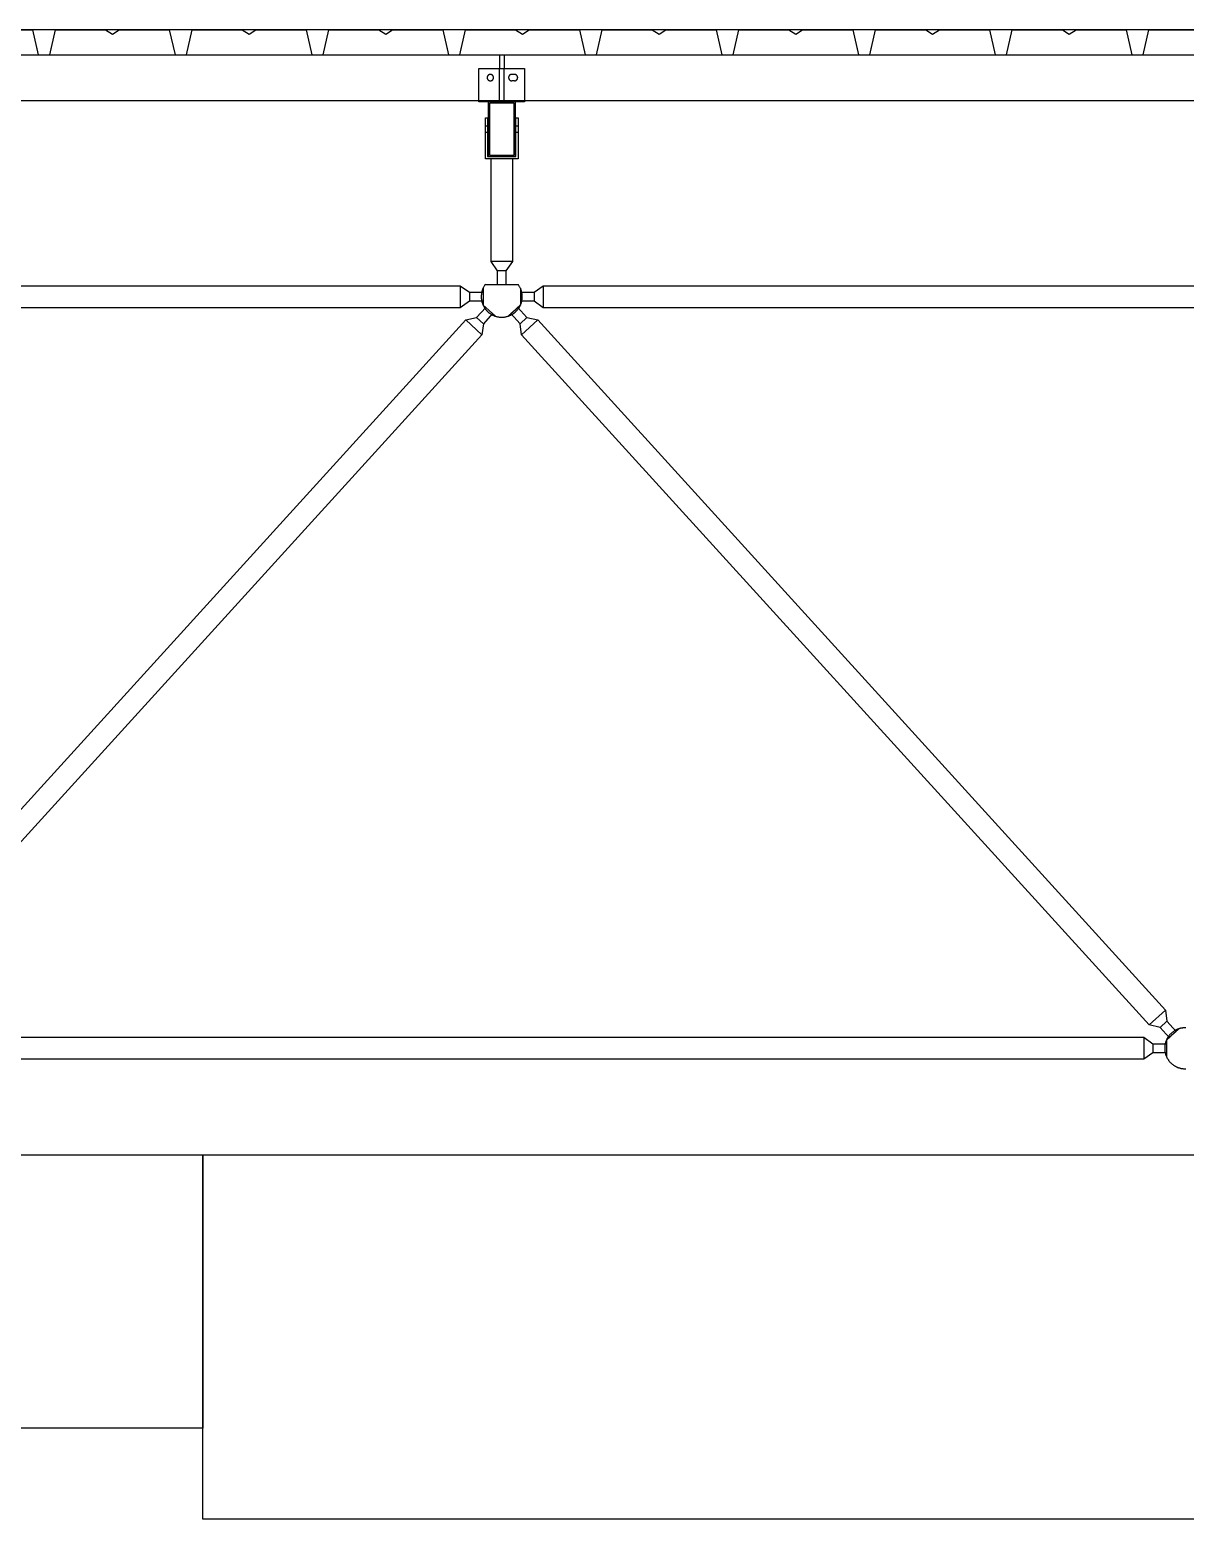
# Model space of a CAD drawing. Header units: centimetres. Extents: x 26200 to 152500, y -600 to 9300.
# Drawn here: x 143611.1 to 143864.7, y 1720 to 2047 of the extents above; entities that cross this region are included whole.
import ezdxf

# ---------------------------------------------------------------- set-up
doc = ezdxf.new("R2010")
doc.units = ezdxf.units.CM
doc.layers.add('ROTAS-KESIT-KANAL-UFLEME', color=20, linetype='Continuous')
doc.layers.add('ROTAS-MIMARI-KESIT', color=8, linetype='Continuous')

msp = doc.modelspace()

# ---------------------------------------------------------------- linework, layer by layer
at = {"layer": 'ROTAS-KESIT-KANAL-UFLEME'}
for points in [[(143059.86, 1800), (143649.1, 1800), (143649.1, 1740), (143059.86, 1740)], [(143649.1, 1800), (144271.07, 1800), (144271.07, 1720), (143649.1, 1720)]]:
    msp.add_lwpolyline(points, close=True, dxfattribs=at)
at = {"layer": 'ROTAS-MIMARI-KESIT'}
for points in [[(147194.7, 2046.99), (129122.2, 2046.99)], [(143600.74, 2046.99), (143611.74, 2046.99), (143612.99, 2041.49), (143615.49, 2041.49), (143615.93, 2043.44)], [(143612.54, 2043.44), (143612.99, 2041.49), (143615.49, 2041.49), (143616.74, 2046.99), (143627.74, 2046.99), (143629.24, 2045.99), (143630.74, 2046.99), (143641.74, 2046.99), (143642.99, 2041.49), (143645.49, 2041.49), (143646.74, 2046.99), (143657.74, 2046.99), (143659.24, 2045.99), (143660.74, 2046.99), (143671.74, 2046.99), (143672.99, 2041.49), (143675.49, 2041.49), (143676.74, 2046.99), (143687.74, 2046.99), (143689.24, 2045.99), (143690.74, 2046.99), (143701.74, 2046.99), (143702.99, 2041.49), (143705.49, 2041.49), (143705.93, 2043.44)], [(143702.54, 2043.44), (143702.99, 2041.49), (143705.49, 2041.49), (143706.74, 2046.99), (143717.74, 2046.99), (143719.24, 2045.99), (143720.74, 2046.99), (143731.74, 2046.99), (143732.99, 2041.49), (143735.49, 2041.49), (143736.74, 2046.99), (143747.74, 2046.99), (143749.24, 2045.99), (143750.74, 2046.99), (143761.74, 2046.99), (143762.99, 2041.49), (143765.49, 2041.49), (143766.74, 2046.99), (143777.74, 2046.99), (143779.24, 2045.99), (143780.74, 2046.99), (143791.74, 2046.99), (143792.99, 2041.49), (143795.49, 2041.49), (143795.93, 2043.44)], [(143792.54, 2043.44), (143792.99, 2041.49), (143795.49, 2041.49), (143796.74, 2046.99), (143807.74, 2046.99), (143809.24, 2045.99), (143810.74, 2046.99), (143821.74, 2046.99), (143822.99, 2041.49), (143825.49, 2041.49), (143826.74, 2046.99), (143837.74, 2046.99), (143839.24, 2045.99), (143840.74, 2046.99), (143851.74, 2046.99), (143852.99, 2041.49), (143855.49, 2041.49), (143856.74, 2046.99), (143867.74, 2046.99)], [(138119.7, 2041.49), (147187.2, 2041.49)], [(143714.2, 2041.49), (143714.2, 2038.49)], [(143715.2, 2041.49), (143715.2, 2038.49)], [(143714.2, 2031.49), (143714.2, 2038.49)], [(143715.2, 2031.49), (143715.2, 2038.49)], [(143716.9, 2037.19), (143716.88, 2037.19), (143716.87, 2037.19), (143716.85, 2037.18), (143716.83, 2037.18), (143716.82, 2037.18), (143716.8, 2037.18), (143716.79, 2037.18), (143716.77, 2037.17), (143716.75, 2037.17), (143716.74, 2037.17), (143716.72, 2037.16), (143716.7, 2037.16), (143716.69, 2037.15), (143716.67, 2037.15), (143716.66, 2037.14), (143716.64, 2037.14), (143716.62, 2037.13), (143716.61, 2037.12), (143716.59, 2037.12), (143716.58, 2037.11), (143716.56, 2037.1), (143716.54, 2037.09), (143716.53, 2037.08), (143716.51, 2037.07), (143716.5, 2037.06), (143716.48, 2037.05), (143716.47, 2037.04), (143716.46, 2037.03), (143716.44, 2037.02), (143716.43, 2037.01), (143716.42, 2036.99), (143716.4, 2036.98), (143716.39, 2036.97), (143716.38, 2036.96), (143716.37, 2036.94), (143716.35, 2036.93), (143716.34, 2036.91), (143716.33, 2036.9), (143716.32, 2036.88), (143716.31, 2036.87), (143716.3, 2036.85), (143716.29, 2036.84), (143716.28, 2036.82), (143716.28, 2036.81), (143716.27, 2036.79), (143716.26, 2036.78), (143716.25, 2036.76), (143716.25, 2036.74), (143716.24, 2036.73), (143716.23, 2036.71), (143716.23, 2036.7), (143716.22, 2036.68), (143716.22, 2036.66), (143716.22, 2036.65), (143716.21, 2036.63), (143716.21, 2036.61), (143716.21, 2036.6), (143716.2, 2036.58), (143716.2, 2036.57), (143716.2, 2036.55), (143716.2, 2036.53), (143716.2, 2036.52), (143716.2, 2036.5), (143716.2, 2036.49), (143716.2, 2036.47), (143716.2, 2036.46), (143716.2, 2036.44), (143716.2, 2036.42), (143716.2, 2036.41), (143716.2, 2036.39), (143716.21, 2036.38), (143716.21, 2036.36), (143716.21, 2036.34), (143716.22, 2036.33), (143716.22, 2036.31), (143716.22, 2036.29), (143716.23, 2036.28), (143716.23, 2036.26), (143716.24, 2036.25), (143716.25, 2036.23), (143716.25, 2036.21), (143716.26, 2036.2), (143716.27, 2036.18), (143716.28, 2036.16), (143716.28, 2036.15), (143716.29, 2036.13), (143716.3, 2036.12), (143716.31, 2036.1), (143716.32, 2036.09), (143716.33, 2036.07), (143716.34, 2036.06), (143716.35, 2036.05), (143716.37, 2036.03), (143716.38, 2036.02), (143716.39, 2036), (143716.4, 2035.99), (143716.42, 2035.98), (143716.43, 2035.97), (143716.44, 2035.95), (143716.46, 2035.94), (143716.47, 2035.93), (143716.48, 2035.92), (143716.5, 2035.91), (143716.51, 2035.9), (143716.53, 2035.89), (143716.54, 2035.88), (143716.56, 2035.87), (143716.58, 2035.86), (143716.59, 2035.86), (143716.61, 2035.85), (143716.62, 2035.84), (143716.64, 2035.84), (143716.66, 2035.83), (143716.67, 2035.82), (143716.69, 2035.82), (143716.7, 2035.81), (143716.72, 2035.81), (143716.74, 2035.81), (143716.75, 2035.8), (143716.77, 2035.8), (143716.79, 2035.8), (143716.8, 2035.79), (143716.82, 2035.79), (143716.83, 2035.79), (143716.85, 2035.79), (143716.87, 2035.79), (143716.88, 2035.79), (143716.9, 2035.79)], [(143717.5, 2037.19), (143716.9, 2037.19)], [(143717.5, 2035.79), (143717.51, 2035.79), (143717.53, 2035.79), (143717.54, 2035.79), (143717.56, 2035.79), (143717.58, 2035.79), (143717.59, 2035.79), (143717.61, 2035.8), (143717.62, 2035.8), (143717.64, 2035.8), (143717.66, 2035.81), (143717.67, 2035.81), (143717.69, 2035.81), (143717.71, 2035.82), (143717.72, 2035.82), (143717.74, 2035.83), (143717.76, 2035.84), (143717.77, 2035.84), (143717.79, 2035.85), (143717.8, 2035.86), (143717.82, 2035.86), (143717.83, 2035.87), (143717.85, 2035.88), (143717.87, 2035.89), (143717.88, 2035.9), (143717.9, 2035.91), (143717.91, 2035.92), (143717.92, 2035.93), (143717.94, 2035.94), (143717.95, 2035.95), (143717.97, 2035.97), (143717.98, 2035.98), (143717.99, 2035.99), (143718.01, 2036), (143718.02, 2036.02), (143718.03, 2036.03), (143718.04, 2036.05), (143718.05, 2036.06), (143718.06, 2036.07), (143718.07, 2036.09), (143718.08, 2036.1), (143718.09, 2036.12), (143718.1, 2036.13), (143718.11, 2036.15), (143718.12, 2036.16), (143718.13, 2036.18), (143718.13, 2036.2), (143718.14, 2036.21), (143718.15, 2036.23), (143718.15, 2036.25), (143718.16, 2036.26), (143718.17, 2036.28), (143718.17, 2036.29), (143718.17, 2036.31), (143718.18, 2036.33), (143718.18, 2036.34), (143718.19, 2036.36), (143718.19, 2036.38), (143718.19, 2036.39), (143718.19, 2036.41), (143718.19, 2036.42), (143718.2, 2036.44), (143718.2, 2036.46), (143718.2, 2036.47), (143718.2, 2036.49), (143718.2, 2036.5), (143718.2, 2036.52), (143718.2, 2036.53), (143718.19, 2036.55), (143718.19, 2036.57), (143718.19, 2036.58), (143718.19, 2036.6), (143718.19, 2036.61), (143718.18, 2036.63), (143718.18, 2036.65), (143718.17, 2036.66), (143718.17, 2036.68), (143718.17, 2036.7), (143718.16, 2036.71), (143718.15, 2036.73), (143718.15, 2036.74), (143718.14, 2036.76), (143718.13, 2036.78), (143718.13, 2036.79), (143718.12, 2036.81), (143718.11, 2036.82), (143718.1, 2036.84), (143718.09, 2036.85), (143718.08, 2036.87), (143718.07, 2036.88), (143718.06, 2036.9), (143718.05, 2036.91), (143718.04, 2036.93), (143718.03, 2036.94), (143718.02, 2036.96), (143718.01, 2036.97), (143717.99, 2036.98), (143717.98, 2036.99), (143717.97, 2037.01), (143717.95, 2037.02), (143717.94, 2037.03), (143717.92, 2037.04), (143717.91, 2037.05), (143717.9, 2037.06), (143717.88, 2037.07), (143717.87, 2037.08), (143717.85, 2037.09), (143717.83, 2037.1), (143717.82, 2037.11), (143717.8, 2037.12), (143717.79, 2037.12), (143717.77, 2037.13), (143717.76, 2037.14), (143717.74, 2037.14), (143717.72, 2037.15), (143717.71, 2037.15), (143717.69, 2037.16), (143717.67, 2037.16), (143717.66, 2037.17), (143717.64, 2037.17), (143717.62, 2037.17), (143717.61, 2037.18), (143717.59, 2037.18), (143717.58, 2037.18), (143717.56, 2037.18), (143717.54, 2037.18), (143717.53, 2037.19), (143717.51, 2037.19), (143717.5, 2037.19)], [(143717.5, 2035.79), (143716.9, 2035.79)], [(138119.7, 2031.49), (147187.2, 2031.49)], [(143709.7, 2031.49), (143719.7, 2031.49)], [(143717.7, 2019.19), (143717.7, 2031.19), (143711.7, 2031.19), (143711.7, 2019.19)], [(143711.1, 2025.89), (143711.6, 2025.89)], [(143711.1, 2024.49), (143711.6, 2024.49)], [(143717.8, 2025.89), (143718.3, 2025.89)], [(143717.8, 2024.49), (143718.3, 2024.49)], [(143712.28, 2018.69), (143712.28, 1996.09), (143713.7, 1994.09), (143713.7, 1991.09)], [(143715.7, 1991.09), (143715.7, 1994.09), (143717.11, 1996.09), (143717.11, 2018.69)], [(143717.11, 1996.09), (143712.28, 1996.09)], [(143715.7, 1994.09), (143713.7, 1994.09)], [(143418.8, 1989.39), (143421.8, 1989.39), (143423.8, 1990.8), (143705.6, 1990.8), (143707.6, 1989.39), (143710.6, 1989.39)], [(143705.6, 1990.8), (143705.6, 1985.97)], [(143707.6, 1989.39), (143707.6, 1987.39)], [(143711.1, 1991.09), (143711.01, 1990.97), (143710.93, 1990.84), (143710.85, 1990.71), (143710.77, 1990.58), (143710.7, 1990.45), (143710.63, 1990.31), (143710.56, 1990.17), (143710.51, 1990.02), (143710.45, 1989.88), (143710.43, 1989.8), (143710.4, 1989.73), (143710.38, 1989.65), (143710.36, 1989.57), (143710.34, 1989.5), (143710.32, 1989.42), (143710.3, 1989.34), (143710.28, 1989.26), (143710.27, 1989.19), (143710.26, 1989.11), (143710.24, 1989.03), (143710.23, 1988.95), (143710.22, 1988.87), (143710.22, 1988.79), (143710.21, 1988.71), (143710.2, 1988.63), (143710.2, 1988.55), (143710.2, 1988.47), (143710.2, 1988.39), (143710.2, 1988.31), (143710.2, 1988.23), (143710.2, 1988.15), (143710.21, 1988.07), (143710.21, 1987.99), (143710.22, 1987.92), (143710.23, 1987.84), (143710.24, 1987.76), (143710.25, 1987.68), (143710.28, 1987.53), (143710.31, 1987.37), (143710.35, 1987.22), (143710.39, 1987.07), (143710.44, 1986.93), (143710.49, 1986.79), (143710.55, 1986.65), (143710.61, 1986.51), (143710.67, 1986.37), (143710.74, 1986.24), (143710.81, 1986.11), (143710.89, 1985.98), (143710.98, 1985.86), (143711.07, 1985.73), (143711.16, 1985.61), (143711.26, 1985.49), (143711.36, 1985.37), (143711.47, 1985.25), (143711.52, 1985.2), (143711.58, 1985.14), (143711.64, 1985.09), (143711.69, 1985.04), (143711.75, 1984.98), (143711.81, 1984.93), (143711.88, 1984.88), (143711.94, 1984.83), (143712, 1984.78), (143712.07, 1984.74), (143712.13, 1984.69), (143712.2, 1984.65), (143712.26, 1984.6), (143712.33, 1984.56), (143712.4, 1984.52), (143712.47, 1984.48), (143712.54, 1984.44), (143712.61, 1984.4), (143712.68, 1984.36), (143712.75, 1984.33), (143712.82, 1984.3), (143712.9, 1984.26), (143712.97, 1984.23), (143713.04, 1984.2), (143713.12, 1984.17), (143713.19, 1984.15), (143713.27, 1984.12), (143713.34, 1984.1), (143713.49, 1984.05), (143713.64, 1984.01), (143713.79, 1983.98), (143713.95, 1983.95), (143714.1, 1983.93), (143714.25, 1983.91), (143714.4, 1983.9), (143714.55, 1983.89), (143714.7, 1983.89), (143714.85, 1983.89), (143715, 1983.9), (143715.15, 1983.91), (143715.3, 1983.93), (143715.45, 1983.95), (143715.6, 1983.98), (143715.75, 1984.01), (143715.9, 1984.05), (143716.05, 1984.1), (143716.13, 1984.12), (143716.2, 1984.15), (143716.28, 1984.17), (143716.35, 1984.2), (143716.43, 1984.23), (143716.5, 1984.26), (143716.57, 1984.3), (143716.64, 1984.33), (143716.71, 1984.36), (143716.79, 1984.4), (143716.86, 1984.44), (143716.93, 1984.48), (143716.99, 1984.52), (143717.06, 1984.56), (143717.13, 1984.6), (143717.2, 1984.65), (143717.26, 1984.69), (143717.33, 1984.74), (143717.39, 1984.78), (143717.46, 1984.83), (143717.52, 1984.88), (143717.58, 1984.93), (143717.64, 1984.98), (143717.7, 1985.04), (143717.76, 1985.09), (143717.82, 1985.14), (143717.87, 1985.2), (143717.93, 1985.25), (143718.04, 1985.37), (143718.14, 1985.49), (143718.24, 1985.61), (143718.33, 1985.73), (143718.42, 1985.86), (143718.5, 1985.98), (143718.58, 1986.11), (143718.65, 1986.24), (143718.72, 1986.37), (143718.79, 1986.51), (143718.85, 1986.65), (143718.9, 1986.79), (143718.95, 1986.93), (143719, 1987.07), (143719.04, 1987.22), (143719.08, 1987.37), (143719.11, 1987.53), (143719.14, 1987.68), (143719.15, 1987.76), (143719.16, 1987.84), (143719.17, 1987.92), (143719.18, 1987.99), (143719.19, 1988.07), (143719.19, 1988.15), (143719.19, 1988.23), (143719.2, 1988.31), (143719.2, 1988.39), (143719.2, 1988.47), (143719.19, 1988.55), (143719.19, 1988.63), (143719.19, 1988.71), (143719.18, 1988.79), (143719.17, 1988.87), (143719.16, 1988.95), (143719.15, 1989.03), (143719.14, 1989.11), (143719.13, 1989.19), (143719.11, 1989.26), (143719.09, 1989.34), (143719.08, 1989.42), (143719.06, 1989.5), (143719.04, 1989.57), (143719.02, 1989.65), (143718.99, 1989.73), (143718.97, 1989.8), (143718.94, 1989.88), (143718.89, 1990.02), (143718.83, 1990.17), (143718.77, 1990.31), (143718.7, 1990.45), (143718.63, 1990.58), (143718.55, 1990.71), (143718.47, 1990.84), (143718.38, 1990.97), (143718.3, 1991.09)], [(143710.6, 1990.24), (143710.6, 1986.53)], [(143711.1, 1991.09), (143718.3, 1991.09)], [(143718.8, 1989.39), (143721.8, 1989.39), (143723.8, 1990.8), (144005.6, 1990.8), (144007.6, 1989.39), (144010.6, 1989.39)], [(143718.8, 1990.24), (143718.8, 1986.53)], [(143721.8, 1989.39), (143721.8, 1987.39)], [(143723.8, 1990.8), (143723.8, 1985.97)], [(143710.6, 1987.39), (143707.6, 1987.39), (143705.6, 1985.97), (143423.8, 1985.97), (143421.8, 1987.39), (143418.8, 1987.39)], [(143710.57, 1986.6), (143713.31, 1984.11)], [(143716.08, 1984.11), (143718.83, 1986.6)], [(144010.6, 1987.39), (144007.6, 1987.39), (144005.6, 1985.97), (143723.8, 1985.97), (143721.8, 1987.39), (143718.8, 1987.39)], [(143706.79, 1983.28), (143710.36, 1980.03)], [(143709.18, 1983.81), (143710.66, 1982.46)], [(143718.73, 1982.46), (143720.21, 1983.81)], [(143719.03, 1980.03), (143722.61, 1983.28)], [(143856.79, 1828.5), (143860.36, 1831.74)], [(143859.18, 1827.97), (143860.66, 1829.31)], [(143864.8, 1827.89), (143864.7, 1827.89), (143864.6, 1827.89), (143864.5, 1827.88), (143864.4, 1827.88), (143864.29, 1827.87), (143864.19, 1827.86), (143864.09, 1827.84), (143863.98, 1827.83), (143863.88, 1827.81), (143863.77, 1827.79), (143863.67, 1827.77), (143863.56, 1827.74), (143863.46, 1827.71), (143863.35, 1827.68), (143863.25, 1827.65), (143863.15, 1827.61), (143863.04, 1827.57), (143862.94, 1827.53), (143862.83, 1827.48), (143862.73, 1827.43), (143862.63, 1827.38), (143862.53, 1827.33), (143862.43, 1827.27), (143862.33, 1827.21), (143862.24, 1827.15), (143862.14, 1827.09), (143862.04, 1827.02), (143861.95, 1826.95), (143861.86, 1826.88), (143861.77, 1826.81), (143861.68, 1826.73), (143861.6, 1826.65), (143861.52, 1826.57), (143861.43, 1826.49), (143861.36, 1826.4), (143861.28, 1826.31), (143861.2, 1826.22), (143861.13, 1826.13), (143861.06, 1826.04), (143861, 1825.94), (143860.93, 1825.85), (143860.87, 1825.75), (143860.81, 1825.65), (143860.75, 1825.55), (143860.7, 1825.45), (143860.65, 1825.35), (143860.6, 1825.25), (143860.56, 1825.15), (143860.51, 1825.04), (143860.47, 1824.94), (143860.44, 1824.83), (143860.4, 1824.73), (143860.37, 1824.62), (143860.34, 1824.52), (143860.32, 1824.41), (143860.29, 1824.31), (143860.27, 1824.21), (143860.25, 1824.1), (143860.24, 1824), (143860.23, 1823.89), (143860.22, 1823.79), (143860.21, 1823.69), (143860.2, 1823.59), (143860.2, 1823.49), (143860.2, 1823.39), (143860.2, 1823.29), (143860.2, 1823.19), (143860.21, 1823.08), (143860.22, 1822.98), (143860.23, 1822.88), (143860.24, 1822.78), (143860.25, 1822.67), (143860.27, 1822.57), (143860.29, 1822.46), (143860.32, 1822.36), (143860.34, 1822.25), (143860.37, 1822.15), (143860.4, 1822.04), (143860.44, 1821.94), (143860.47, 1821.83), (143860.51, 1821.73), (143860.56, 1821.63), (143860.6, 1821.52), (143860.65, 1821.42), (143860.7, 1821.32), (143860.75, 1821.22), (143860.81, 1821.12), (143860.87, 1821.02), (143860.93, 1820.92), (143861, 1820.83), (143861.06, 1820.73), (143861.13, 1820.64), (143861.2, 1820.55), (143861.28, 1820.46), (143861.36, 1820.37), (143861.43, 1820.29), (143861.52, 1820.2), (143861.6, 1820.12), (143861.68, 1820.04), (143861.77, 1819.97), (143861.86, 1819.89), (143861.95, 1819.82), (143862.04, 1819.75), (143862.14, 1819.68), (143862.24, 1819.62), (143862.33, 1819.56), (143862.43, 1819.5), (143862.53, 1819.44), (143862.63, 1819.39), (143862.73, 1819.34), (143862.83, 1819.29), (143862.94, 1819.25), (143863.04, 1819.2), (143863.15, 1819.16), (143863.25, 1819.13), (143863.35, 1819.09), (143863.46, 1819.06), (143863.56, 1819.03), (143863.67, 1819.01), (143863.77, 1818.98), (143863.88, 1818.96), (143863.98, 1818.94), (143864.09, 1818.93), (143864.19, 1818.92), (143864.29, 1818.9), (143864.4, 1818.9), (143864.5, 1818.89), (143864.6, 1818.89), (143864.7, 1818.89), (143864.8, 1818.89)], [(143568.8, 1824.39), (143571.8, 1824.39), (143573.8, 1825.8), (143855.6, 1825.8), (143857.6, 1824.39), (143860.6, 1824.39)], [(143855.6, 1825.8), (143855.6, 1820.97)], [(143860.57, 1825.17), (143863.31, 1827.67)], [(143860.6, 1825.24), (143860.6, 1821.53)], [(143860.6, 1822.39), (143857.6, 1822.39), (143855.6, 1820.97), (143573.8, 1820.97), (143571.8, 1822.39), (143568.8, 1822.39)], [(143857.6, 1824.39), (143857.6, 1822.39)]]:
    msp.add_lwpolyline(points, dxfattribs=at)
for points in [[(143709.7, 2038.49), (143719.7, 2038.49), (143719.7, 2031.19), (143709.7, 2031.19)], [(143712.9, 2036.49), (143712.9, 2036.5), (143712.9, 2036.52), (143712.9, 2036.53), (143712.89, 2036.55), (143712.89, 2036.57), (143712.89, 2036.58), (143712.89, 2036.6), (143712.89, 2036.61), (143712.88, 2036.63), (143712.88, 2036.65), (143712.87, 2036.66), (143712.87, 2036.68), (143712.87, 2036.7), (143712.86, 2036.71), (143712.85, 2036.73), (143712.85, 2036.74), (143712.84, 2036.76), (143712.83, 2036.78), (143712.83, 2036.79), (143712.82, 2036.81), (143712.81, 2036.82), (143712.8, 2036.84), (143712.79, 2036.85), (143712.78, 2036.87), (143712.77, 2036.88), (143712.76, 2036.9), (143712.75, 2036.91), (143712.74, 2036.93), (143712.73, 2036.94), (143712.72, 2036.96), (143712.71, 2036.97), (143712.69, 2036.98), (143712.68, 2036.99), (143712.67, 2037.01), (143712.65, 2037.02), (143712.64, 2037.03), (143712.62, 2037.04), (143712.61, 2037.05), (143712.6, 2037.06), (143712.58, 2037.07), (143712.57, 2037.08), (143712.55, 2037.09), (143712.53, 2037.1), (143712.52, 2037.11), (143712.5, 2037.12), (143712.49, 2037.12), (143712.47, 2037.13), (143712.46, 2037.14), (143712.44, 2037.14), (143712.42, 2037.15), (143712.41, 2037.15), (143712.39, 2037.16), (143712.37, 2037.16), (143712.36, 2037.17), (143712.34, 2037.17), (143712.32, 2037.17), (143712.31, 2037.18), (143712.29, 2037.18), (143712.28, 2037.18), (143712.26, 2037.18), (143712.24, 2037.18), (143712.23, 2037.19), (143712.21, 2037.19), (143712.2, 2037.19), (143712.18, 2037.19), (143712.17, 2037.19), (143712.15, 2037.18), (143712.13, 2037.18), (143712.12, 2037.18), (143712.1, 2037.18), (143712.09, 2037.18), (143712.07, 2037.17), (143712.05, 2037.17), (143712.04, 2037.17), (143712.02, 2037.16), (143712, 2037.16), (143711.99, 2037.15), (143711.97, 2037.15), (143711.96, 2037.14), (143711.94, 2037.14), (143711.92, 2037.13), (143711.91, 2037.12), (143711.89, 2037.12), (143711.88, 2037.11), (143711.86, 2037.1), (143711.84, 2037.09), (143711.83, 2037.08), (143711.81, 2037.07), (143711.8, 2037.06), (143711.78, 2037.05), (143711.77, 2037.04), (143711.76, 2037.03), (143711.74, 2037.02), (143711.73, 2037.01), (143711.72, 2036.99), (143711.7, 2036.98), (143711.69, 2036.97), (143711.68, 2036.96), (143711.67, 2036.94), (143711.65, 2036.93), (143711.64, 2036.91), (143711.63, 2036.9), (143711.62, 2036.88), (143711.61, 2036.87), (143711.6, 2036.85), (143711.59, 2036.84), (143711.58, 2036.82), (143711.58, 2036.81), (143711.57, 2036.79), (143711.56, 2036.78), (143711.55, 2036.76), (143711.55, 2036.74), (143711.54, 2036.73), (143711.53, 2036.71), (143711.53, 2036.7), (143711.52, 2036.68), (143711.52, 2036.66), (143711.52, 2036.65), (143711.51, 2036.63), (143711.51, 2036.61), (143711.51, 2036.6), (143711.5, 2036.58), (143711.5, 2036.57), (143711.5, 2036.55), (143711.5, 2036.53), (143711.5, 2036.52), (143711.5, 2036.5), (143711.5, 2036.49), (143711.5, 2036.47), (143711.5, 2036.46), (143711.5, 2036.44), (143711.5, 2036.42), (143711.5, 2036.41), (143711.5, 2036.39), (143711.51, 2036.38), (143711.51, 2036.36), (143711.51, 2036.34), (143711.52, 2036.33), (143711.52, 2036.31), (143711.52, 2036.29), (143711.53, 2036.28), (143711.53, 2036.26), (143711.54, 2036.25), (143711.55, 2036.23), (143711.55, 2036.21), (143711.56, 2036.2), (143711.57, 2036.18), (143711.58, 2036.16), (143711.58, 2036.15), (143711.59, 2036.13), (143711.6, 2036.12), (143711.61, 2036.1), (143711.62, 2036.09), (143711.63, 2036.07), (143711.64, 2036.06), (143711.65, 2036.05), (143711.67, 2036.03), (143711.68, 2036.02), (143711.69, 2036), (143711.7, 2035.99), (143711.72, 2035.98), (143711.73, 2035.97), (143711.74, 2035.95), (143711.76, 2035.94), (143711.77, 2035.93), (143711.78, 2035.92), (143711.8, 2035.91), (143711.81, 2035.9), (143711.83, 2035.89), (143711.84, 2035.88), (143711.86, 2035.87), (143711.88, 2035.86), (143711.89, 2035.86), (143711.91, 2035.85), (143711.92, 2035.84), (143711.94, 2035.84), (143711.96, 2035.83), (143711.97, 2035.82), (143711.99, 2035.82), (143712, 2035.81), (143712.02, 2035.81), (143712.04, 2035.81), (143712.05, 2035.8), (143712.07, 2035.8), (143712.09, 2035.8), (143712.1, 2035.79), (143712.12, 2035.79), (143712.13, 2035.79), (143712.15, 2035.79), (143712.17, 2035.79), (143712.18, 2035.79), (143712.2, 2035.79), (143712.21, 2035.79), (143712.23, 2035.79), (143712.24, 2035.79), (143712.26, 2035.79), (143712.28, 2035.79), (143712.29, 2035.79), (143712.31, 2035.8), (143712.32, 2035.8), (143712.34, 2035.8), (143712.36, 2035.81), (143712.37, 2035.81), (143712.39, 2035.81), (143712.41, 2035.82), (143712.42, 2035.82), (143712.44, 2035.83), (143712.46, 2035.84), (143712.47, 2035.84), (143712.49, 2035.85), (143712.5, 2035.86), (143712.52, 2035.86), (143712.53, 2035.87), (143712.55, 2035.88), (143712.57, 2035.89), (143712.58, 2035.9), (143712.6, 2035.91), (143712.61, 2035.92), (143712.62, 2035.93), (143712.64, 2035.94), (143712.65, 2035.95), (143712.67, 2035.97), (143712.68, 2035.98), (143712.69, 2035.99), (143712.71, 2036), (143712.72, 2036.02), (143712.73, 2036.03), (143712.74, 2036.05), (143712.75, 2036.06), (143712.76, 2036.07), (143712.77, 2036.09), (143712.78, 2036.1), (143712.79, 2036.12), (143712.8, 2036.13), (143712.81, 2036.15), (143712.82, 2036.16), (143712.83, 2036.18), (143712.83, 2036.2), (143712.84, 2036.21), (143712.85, 2036.23), (143712.85, 2036.25), (143712.86, 2036.26), (143712.87, 2036.28), (143712.87, 2036.29), (143712.87, 2036.31), (143712.88, 2036.33), (143712.88, 2036.34), (143712.89, 2036.36), (143712.89, 2036.38), (143712.89, 2036.39), (143712.89, 2036.41), (143712.89, 2036.42), (143712.9, 2036.44), (143712.9, 2036.46), (143712.9, 2036.47)], [(143717.4, 2030.89), (143712, 2030.89), (143712, 2019.49), (143717.4, 2019.49)], [(143711.1, 2027.69), (143711.6, 2027.69), (143711.6, 2019.19), (143717.8, 2019.19), (143717.8, 2027.69), (143718.3, 2027.69), (143718.3, 2018.69), (143711.1, 2018.69)], [(143566.72, 1827.09), (143568.73, 1829.31), (143569.03, 1831.74), (143706.79, 1983.28), (143709.18, 1983.81), (143711.2, 1986.03), (143712.68, 1984.68), (143710.66, 1982.46), (143710.36, 1980.03), (143572.61, 1828.5), (143570.21, 1827.97), (143568.2, 1825.75)], [(143861.2, 1825.75), (143859.18, 1827.97), (143856.79, 1828.5), (143719.03, 1980.03), (143718.73, 1982.46), (143716.72, 1984.68), (143718.2, 1986.03), (143720.21, 1983.81), (143722.61, 1983.28), (143860.36, 1831.74), (143860.66, 1829.31), (143862.68, 1827.09)]]:
    msp.add_lwpolyline(points, close=True, dxfattribs=at)

doc.saveas('drawing.dxf')
